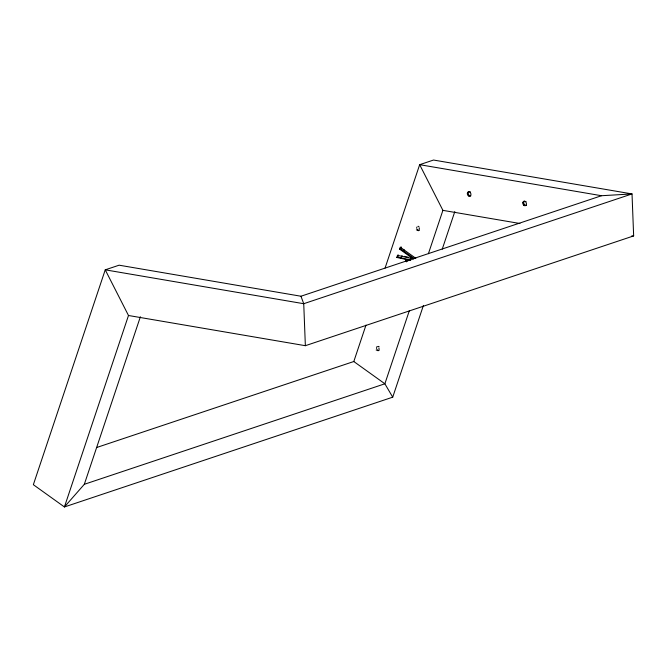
<?xml version="1.0" encoding="UTF-8"?>
<svg xmlns="http://www.w3.org/2000/svg" width="667" height="667" viewBox="0 0 667 667"><rect width="100%" height="100%" fill="white"/><g stroke="black" fill="none" stroke-linecap="round" stroke-linejoin="round"><path stroke-width="1" d="M416.775 227.113L416.758 228.381M128.489 315.499L64.424 506.962L33.35 484.692L105.244 269.827L119.118 265.191L300.959 296.231L601.509 195.723L632.024 193.93L633.65 235.91L305.361 345.698L128.489 315.499L105.244 269.827L303.735 303.71L632.024 193.93L433.533 160.038L419.66 164.682L385.084 268.026M423.428 305.394L392.721 397.173L64.424 506.962L84.325 484.3L140.378 316.775M96.607 447.532L353.802 361.522L365.983 325.104M396.807 257.445L397.515 255.328L398.441 255.019L397.732 257.137L396.807 257.445L410.73 260.505M399.591 249.116L400.517 248.808L414.149 258.579L413.223 258.888L399.591 249.116L400.242 247.174L415.824 258.337M400.517 248.808L401.167 246.865M401.067 258.462L402.059 255.503M403.377 251.559L404.035 249.591M409.271 310.872L384.876 383.792L392.721 397.173M428.397 253.71L442.905 210.355L419.66 164.682L601.509 195.723M442.246 249.141L454.794 211.639M376.797 346.723L376.563 348.516M418.734 230.499L419.376 228.956L419.109 227.672M378.531 350.634L379.098 349.708L378.914 347.799M418.292 230.732L419.093 230.415L417.717 230.49M469.927 192.121L470.543 191.921M468.367 195.831L469.293 195.523M418.968 226.438L417.859 226.338M525.413 201.601L526.03 201.392M523.853 205.311L524.779 205.002M406.395 261.873C405.353 260.605 407.145 259.096 407.162 261.039M406.07 260.539L406.995 260.23M406.111 260.805L407.037 260.497M379.081 346.465L377.664 346.473M84.325 484.3L384.876 383.792L353.802 361.522M631.616 236.026L633.65 235.91M377.522 350.625L378.898 350.55M442.905 210.355L519.935 223.503M397.732 257.137L410.655 259.98M406.036 260.28L407.854 261.005M404.327 256.353L408.262 257.245M410.222 257.687L413.173 258.354M397.515 255.328L413.223 258.888M417.292 229.59L417.717 230.04L416.366 229.898M377.097 349.725L377.522 350.175L376.171 350.033M300.959 296.231L303.735 303.71L305.361 345.698M526.48 205.294A2.351 1.734 71.5 0 1 524.104 204.144A2.351 1.734 71.5 0 1 524.354 201.184M470.794 195.906A2.351 1.734 71.5 0 1 468.417 194.189A2.351 1.734 71.5 0 1 469.351 191.437M522.836 202.785A2.351 1.734 71.5 0 0 525.354 205.686A2.351 1.734 71.5 0 0 525.704 201.884A2.351 1.734 71.5 0 0 522.836 202.785M467.35 193.313A2.351 1.734 71.5 0 0 469.868 196.215A2.351 1.734 71.5 0 0 470.218 192.413A2.351 1.734 71.5 0 0 467.35 193.313"/></g></svg>
